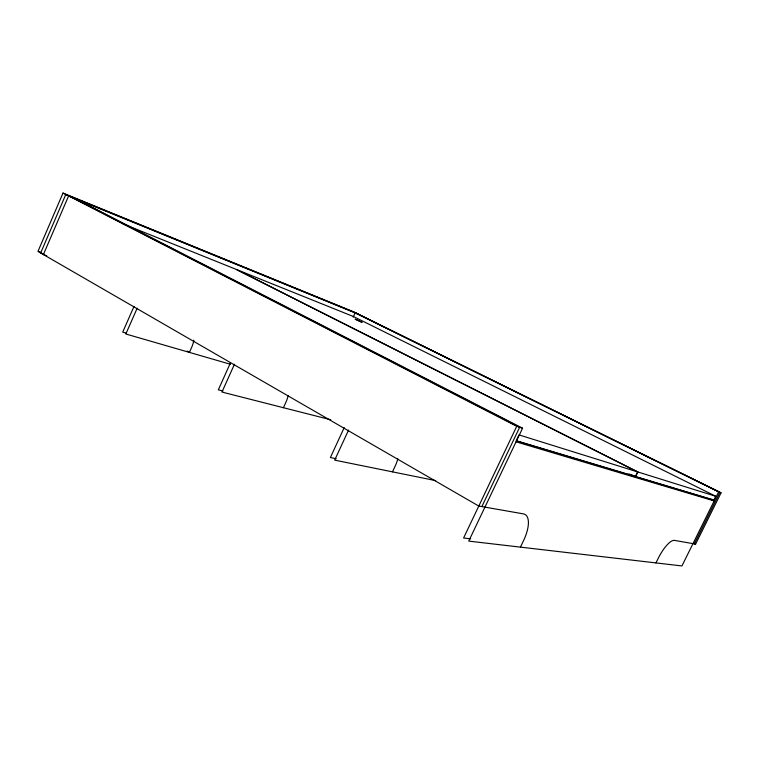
<?xml version="1.0" encoding="UTF-8"?>
<svg xmlns="http://www.w3.org/2000/svg" width="759" height="759" viewBox="0 0 759 759"><rect width="100%" height="100%" fill="white"/><g stroke="black" fill="none" stroke-linecap="round" stroke-linejoin="round"><path stroke-width="1.14" d="M655.956 562.912L658.3 558.178A20.939 6.404 -61.6 0 1 674.4 540.38L695.614 544.099L721.05 492.838L354.007 311.996L63.006 193.061L37.95 251.409L478.758 506.035L523.416 513.881A28.538 11.831 -60.3 0 1 523.425 540.911L520.437 547.125M134.039 306.351L122.721 332.11L126.127 333.106M137.189 308.173L125.833 333.998L230.375 364.254M230.451 362.868L218.317 389.851L222.909 391.027M234.455 364.263L221.951 392.052L330.763 419.765M283.439 407.706L285.877 402.355A24.231 15.152 -59.1 0 0 288.192 395.524M353.172 317.167L355.136 312.879L721.05 492.838M344.225 427.573L330.383 457.544L336.19 458.73M348.571 430.078L334.672 460.134L435.694 480.618M392.479 471.851L395.164 466.102A26.214 13.852 -59.7 0 0 397.839 458.825M718.583 492.031L681.924 565.939L468.739 541.11L522.562 428.209L516.727 426.302L463.597 538.008L470.627 538.852M481.861 506.585L519.659 427.26L72.352 197.473M516.594 439.916L518.511 435.903M122.967 223.848L236.077 269.341L637.645 471.908L635.321 476.671L516.12 440.922M635.53 476.737L637.854 471.975L715.746 496.272L713.792 500.209L635.53 476.737L631.099 474.527M694.305 543.871L719.817 492.439L357.091 313.676M361.939 322.29L355.117 319.131L361.948 322.271M516.073 441.833L714.172 500.931L710.225 498.957L516.395 440.742M518.995 434.898L637.645 471.908M44.022 254.123L40.663 252.975L65.796 194.494L356.521 313.23M46.745 255.698L43.386 254.55L68.595 195.936L359.035 314.463M39.07 251.789L41.309 252.557M715.746 496.272L353.533 316.579L236.381 269.464L637.854 471.975M711.676 499.156L713.792 500.209M628.879 473.872L632.048 475.476M76.09 198.991L522.562 428.209M63.006 193.061L516.727 426.302M693.517 542.998L695.614 544.099M187.112 351.047L189.418 352.404L191.648 347.385A22.542 15.958 -58.2 0 0 193.82 340.155"/></g></svg>
